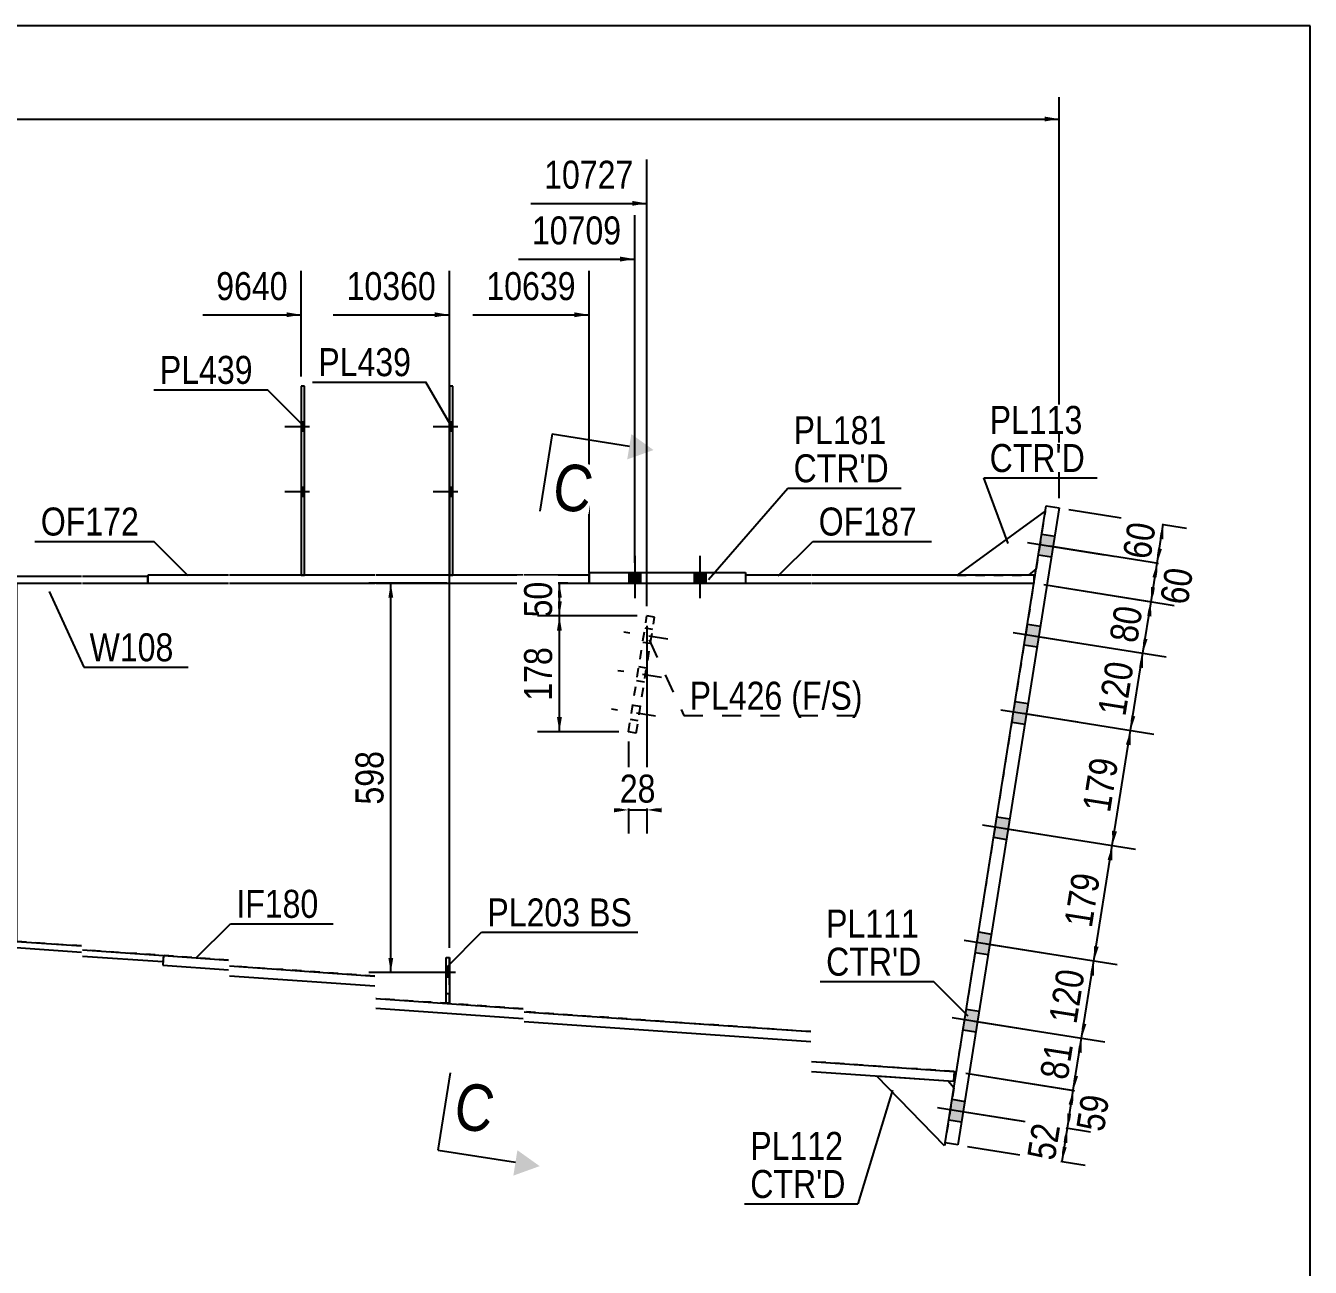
# Model space of a CAD drawing. Header units: millimetres. Extents: x -29 to 374, y -202 to 75.
# Drawn here: x 242.3 to 373.7, y -51.7 to 75.4 of the extents above; entities that cross this region are included whole.
import ezdxf

# ---------------------------------------------------------------- set-up
doc = ezdxf.new("R2010")
doc.units = ezdxf.units.MM
doc.linetypes.add('DXK_LINE_DOT1', pattern=[1.8814, 0.9407, -0.9407])
doc.linetypes.add('DXK_LINE_DOT2', pattern=[3.9198, 1.9599, -1.9599])
doc.styles.add('Arial Narrow', font='ARIALN.TTF', dxfattribs={"height": 0.2})

# ---------------------------------------------------------------- blocks, each defined once
blk = doc.blocks.new('Unknown-623588306-1210')
at = {"color": 5, "linetype": 'Continuous'}
for p, q in [((373.72, 75.37), (-26.28, 75.37)), ((373.72, -201.63), (373.72, 75.37))]:
    blk.add_line(p, q, dxfattribs=at)
blk = doc.blocks.new('Part-623588306-1571 - 1520')
at = {"color": 2, "linetype": 'Continuous'}
for p, q in [((163.95, 19), (163.95, 18.33)), ((198.88, 19), (163.95, 19)), ((214.04, 19), (198.98, 19)), ((229.01, 19), (214.14, 19)), ((248, 19), (229.11, 19)), ((254.77, 19), (248.1, 19)), ((163.95, 18.33), (198.88, 18.33)), ((198.98, 18.33), (214.04, 18.33)), ((214.14, 18.33), (229.01, 18.33)), ((229.11, 18.33), (248, 18.33)), ((248.1, 18.33), (254.77, 18.33))]:
    blk.add_line(p, q, dxfattribs=at)
at = {"color": 7, "linetype": 'DXK_LINE_DOT1'}
blk.add_line((254.77, 18.33), (254.77, 19), dxfattribs=at)
blk = doc.blocks.new('Part-623588306-1875 - 1520')
at = {"color": 2, "linetype": 'Continuous'}
for p, q in [((241.33, 18.33), (241.33, -18.33)), ((337.28, -31.65), (337.51, -31.67))]:
    blk.add_line(p, q, dxfattribs=at)
at = {"color": 7, "linetype": 'DXK_LINE_DOT1'}
for p, q in [((241.33, 18.33), (248, 18.33)), ((248.1, 18.33), (263.03, 18.33)), ((263.13, 18.33), (278, 18.33)), ((278.1, 18.33), (293.17, 18.33)), ((293.27, 18.33), (322.6, 18.33)), ((322.7, 18.33), (345.46, 18.33)), ((337.51, -31.67), (345.46, 18.33)), ((248, -18.8), (241.33, -18.33)), ((263.03, -20.24), (248.1, -19.2)), ((278, -21.88), (263.13, -20.84)), ((293.17, -25.22), (278.1, -24.17)), ((322.6, -27.57), (293.27, -25.53)), ((337.28, -31.65), (322.7, -30.64))]:
    blk.add_line(p, q, dxfattribs=at)
blk = doc.blocks.new('Part-623588306-1664 - 1520')
at = {"color": 2, "linetype": 'Continuous'}
for p, q in [((263.03, 19.13), (254.77, 19.13)), ((254.77, 19.13), (254.77, 18.33)), ((278, 19.13), (263.13, 19.13)), ((293.17, 19.13), (278.1, 19.13)), ((299.93, 19.13), (293.27, 19.13)), ((254.77, 18.33), (263.03, 18.33)), ((263.13, 18.33), (278, 18.33)), ((278.1, 18.33), (293.17, 18.33)), ((293.27, 18.33), (299.93, 18.33))]:
    blk.add_line(p, q, dxfattribs=at)
at = {"color": 7, "linetype": 'DXK_LINE_DOT1'}
blk.add_line((299.93, 18.33), (299.93, 19.13), dxfattribs=at)
blk = doc.blocks.new('Part-623588306-1966 - 1520')
at = {"color": 2, "linetype": 'Continuous'}
for p, q in [((322.6, 19.13), (315.93, 19.13)), ((345.46, 19.13), (322.7, 19.13)), ((345.46, 18.33), (345.46, 19.13)), ((315.93, 18.33), (322.6, 18.33)), ((322.7, 18.33), (345.46, 18.33))]:
    blk.add_line(p, q, dxfattribs=at)
at = {"color": 7, "linetype": 'DXK_LINE_DOT1'}
blk.add_line((315.93, 19.13), (315.93, 18.33), dxfattribs=at)
blk = doc.blocks.new('Part-623588306-1717 - 1520')
at = {"color": 2, "linetype": 'Continuous'}
for p, q in [((336.35, -38.95), (346.71, 26.23)), ((348.03, 26.02), (337.67, -39.16)), ((346.71, 26.23), (348.03, 26.02)), ((337.67, -39.16), (336.35, -38.95))]:
    blk.add_line(p, q, dxfattribs=at)
blk = doc.blocks.new('Part-623588306-1746 - 1520')
at = {"color": 2, "linetype": 'Continuous'}
for p, q in [((336.3, -39.25), (329.37, -32.11)), ((336.68, -32.62), (329.37, -32.11)), ((337.24, -33.32), (336.68, -32.62)), ((336.35, -38.95), (336.3, -39.25))]:
    blk.add_line(p, q, dxfattribs=at)
at = {"color": 7, "linetype": 'DXK_LINE_DOT1'}
blk.add_line((337.24, -33.32), (336.35, -38.95), dxfattribs=at)
blk = doc.blocks.new('Bolt-623588306-2229 - 1520')
at = {"linetype": 'Continuous'}
for points in [[(304, 18.33), (305.2, 18.33), (305.2, 19.4), (304, 19.4)], [(304, 18.33), (305.2, 18.33), (305.2, 19.4), (304, 19.4)], [(310.67, 18.33), (311.87, 18.33), (311.87, 19.4), (310.67, 19.4)], [(310.67, 18.33), (311.87, 18.33), (311.87, 19.4), (310.67, 19.4)]]:
    blk.add_hatch(color=3, dxfattribs=at).paths.add_polyline_path(points)
at = {"color": 3, "linetype": 'Continuous'}
for p, q in [((304.6, 21.13), (304.6, 16.8)), ((304.6, 21.13), (304.6, 16.8)), ((311.27, 21.13), (311.27, 16.8)), ((311.27, 21.13), (311.27, 16.8)), ((304, 19.4), (304, 18.33)), ((304, 19.4), (304, 18.33)), ((305.2, 19.4), (305.2, 18.33)), ((305.2, 19.4), (305.2, 18.33)), ((310.67, 19.4), (310.67, 18.33)), ((310.67, 19.4), (310.67, 18.33)), ((311.87, 19.4), (311.87, 18.33)), ((311.87, 19.4), (311.87, 18.33))]:
    blk.add_line(p, q, dxfattribs=at)
blk = doc.blocks.new('Part-623588306-1775 - 1520')
at = {"color": 2, "linetype": 'Continuous'}
for p, q in [((346.63, 25.72), (337.58, 19.13)), ((344.92, 19.13), (345.69, 19.79))]:
    blk.add_line(p, q, dxfattribs=at)
at = {"color": 7, "linetype": 'DXK_LINE_DOT1'}
for p, q in [((345.69, 19.79), (346.63, 25.72)), ((337.58, 19.13), (344.92, 19.13))]:
    blk.add_line(p, q, dxfattribs=at)
blk = doc.blocks.new('Part-623588306-1961 - 1520')
at = {"color": 2, "linetype": 'Continuous'}
for p, q in [((299.93, 19.4), (299.93, 18.33)), ((299.93, 19.4), (315.93, 19.4)), ((315.93, 19.4), (315.93, 18.33)), ((299.93, 18.33), (315.93, 18.33))]:
    blk.add_line(p, q, dxfattribs=at)
blk = doc.blocks.new('Bolt-623588306-2129 - 1520')
at = {"linetype": 'Continuous'}
for points in [[(346.25, 23.34), (345.92, 21.23), (347.23, 21.02), (347.57, 23.13)], [(346.25, 23.34), (345.92, 21.23), (347.23, 21.02), (347.57, 23.13)], [(344.79, 14.12), (344.45, 12.01), (345.77, 11.8), (346.1, 13.91)], [(344.79, 14.12), (344.45, 12.01), (345.77, 11.8), (346.1, 13.91)], [(343.53, 6.22), (343.2, 4.11), (344.51, 3.9), (344.85, 6.01)], [(343.53, 6.22), (343.2, 4.11), (344.51, 3.9), (344.85, 6.01)], [(341.66, -5.58), (341.32, -7.68), (342.64, -7.89), (342.97, -5.79)], [(341.66, -5.58), (341.32, -7.68), (342.64, -7.89), (342.97, -5.79)], [(339.78, -17.37), (339.44, -19.48), (340.76, -19.69), (341.1, -17.58)], [(339.78, -17.37), (339.44, -19.48), (340.76, -19.69), (341.1, -17.58)], [(338.52, -25.27), (338.19, -27.38), (339.5, -27.59), (339.84, -25.48)], [(338.52, -25.27), (338.19, -27.38), (339.5, -27.59), (339.84, -25.48)], [(337.06, -34.49), (336.72, -36.6), (338.04, -36.81), (338.37, -34.7)], [(337.06, -34.49), (336.72, -36.6), (338.04, -36.81), (338.37, -34.7)]]:
    blk.add_hatch(color=3, dxfattribs=at).paths.add_polyline_path(points)
at = {"color": 3, "linetype": 'Continuous'}
for p, q in [((344.79, 22.49), (352.67, 21.24)), ((344.79, 22.49), (352.67, 21.24)), ((346.25, 23.34), (347.57, 23.13)), ((346.25, 23.34), (347.57, 23.13)), ((345.92, 21.23), (347.23, 21.02)), ((345.92, 21.23), (347.23, 21.02)), ((343.32, 13.27), (351.2, 12.02)), ((343.32, 13.27), (351.2, 12.02)), ((344.79, 14.12), (346.1, 13.91)), ((344.79, 14.12), (346.1, 13.91)), ((344.45, 12.01), (345.77, 11.8)), ((344.45, 12.01), (345.77, 11.8)), ((342.06, 5.37), (349.95, 4.12)), ((342.06, 5.37), (349.95, 4.12)), ((343.53, 6.22), (344.85, 6.01)), ((343.53, 6.22), (344.85, 6.01)), ((343.2, 4.11), (344.51, 3.9)), ((343.2, 4.11), (344.51, 3.9)), ((340.19, -6.42), (348.07, -7.68)), ((340.19, -6.42), (348.07, -7.68)), ((341.66, -5.58), (342.97, -5.79)), ((341.66, -5.58), (342.97, -5.79)), ((341.32, -7.68), (342.64, -7.89)), ((341.32, -7.68), (342.64, -7.89)), ((338.31, -18.22), (346.2, -19.47)), ((338.31, -18.22), (346.2, -19.47)), ((339.78, -17.37), (341.1, -17.58)), ((339.78, -17.37), (341.1, -17.58)), ((339.44, -19.48), (340.76, -19.69)), ((339.44, -19.48), (340.76, -19.69)), ((337.06, -26.12), (344.94, -27.37)), ((337.06, -26.12), (344.94, -27.37)), ((338.52, -25.27), (339.84, -25.48)), ((338.52, -25.27), (339.84, -25.48)), ((338.19, -27.38), (339.5, -27.59)), ((338.19, -27.38), (339.5, -27.59)), ((335.59, -35.34), (343.47, -36.59)), ((335.59, -35.34), (343.47, -36.59)), ((337.06, -34.49), (338.37, -34.7)), ((337.06, -34.49), (338.37, -34.7)), ((336.72, -36.6), (338.04, -36.81)), ((336.72, -36.6), (338.04, -36.81))]:
    blk.add_line(p, q, dxfattribs=at)
blk = doc.blocks.new('Part-623588306-1988 - 1520')
at = {"color": 2, "linetype": 'Continuous'}
for p, q in [((256.37, -19.77), (256.3, -20.77)), ((256.3, -20.77), (263.03, -21.24)), ((256.37, -19.77), (263.03, -20.24)), ((263.13, -20.84), (278, -21.88)), ((263.13, -21.84), (278, -22.88)), ((278.1, -24.17), (293.17, -25.22)), ((278.1, -25.17), (293.17, -26.22)), ((293.27, -25.53), (322.6, -27.57)), ((293.27, -26.53), (322.6, -28.57)), ((322.7, -30.64), (337.28, -31.65)), ((322.7, -31.64), (337.22, -32.65)), ((337.28, -31.65), (337.22, -32.65))]:
    blk.add_line(p, q, dxfattribs=at)
blk = doc.blocks.new('Part-623588306-2010 - 1520')
at = {"color": 2, "linetype": 'Continuous'}
for p, q in [((152.76, -18.33), (146.09, -18.33)), ((146.09, -18.33), (146.09, -19)), ((198.88, -18.33), (152.86, -18.33)), ((214.04, -18.33), (198.98, -18.33)), ((229.01, -18.33), (214.14, -18.33)), ((241.33, -18.33), (229.11, -18.33)), ((241.33, -18.33), (248, -18.8)), ((152.76, -19), (146.09, -19)), ((198.88, -19), (152.86, -19)), ((214.04, -19), (198.98, -19)), ((229.01, -19), (214.14, -19)), ((241.31, -19), (229.11, -19)), ((248, -19.47), (241.31, -19)), ((248.1, -19.2), (256.37, -19.77)), ((256.32, -20.44), (248.1, -19.87))]:
    blk.add_line(p, q, dxfattribs=at)
at = {"color": 7, "linetype": 'DXK_LINE_DOT1'}
blk.add_line((256.37, -19.77), (256.32, -20.44), dxfattribs=at)
blk = doc.blocks.new('Bolt-623588306-2222 - 1520')
at = {"color": 3, "linetype": 'DXK_LINE_DOT2'}
for p, q in [((307.97, 12.61), (303.49, 13.32)), ((306.44, 13.59), (305.65, 13.72)), ((306.21, 12.14), (305.42, 12.27)), ((307.34, 8.66), (302.86, 9.37)), ((305.81, 9.64), (305.02, 9.77)), ((305.58, 8.19), (304.79, 8.32)), ((306.71, 4.71), (302.23, 5.42)), ((305.18, 5.69), (304.39, 5.82)), ((304.95, 4.24), (304.16, 4.37))]:
    blk.add_line(p, q, dxfattribs=at)
blk = doc.blocks.new('Part-623588306-2241 - 1520')
at = {"color": 7, "linetype": 'DXK_LINE_DOT1'}
for p, q in [((303.96, 3.12), (305.84, 14.97)), ((304.75, 2.99), (306.63, 14.84)), ((306.63, 14.84), (305.84, 14.97)), ((304.75, 2.99), (303.96, 3.12))]:
    blk.add_line(p, q, dxfattribs=at)
blk = doc.blocks.new('Part-623588306-11679 - 1520')
at = {"color": 2, "linetype": 'Continuous'}
for p, q in [((270.8, 38.47), (270.47, 38.47)), ((270.47, 38.47), (270.47, 19.13)), ((270.8, 19.13), (270.8, 38.47))]:
    blk.add_line(p, q, dxfattribs=at)
at = {"color": 7, "linetype": 'DXK_LINE_DOT1'}
blk.add_line((270.47, 19.13), (270.8, 19.13), dxfattribs=at)
blk = doc.blocks.new('Part-623588306-11680 - 1520')
at = {"color": 2, "linetype": 'Continuous'}
for p, q in [((285.97, 38.47), (285.63, 38.47)), ((285.63, 38.47), (285.63, 19.13)), ((285.97, 19.13), (285.97, 38.47))]:
    blk.add_line(p, q, dxfattribs=at)
at = {"color": 7, "linetype": 'DXK_LINE_DOT1'}
blk.add_line((285.63, 19.13), (285.97, 19.13), dxfattribs=at)
blk = doc.blocks.new('Part-623588306-11681 - 1520')
at = {"color": 7, "linetype": 'DXK_LINE_DOT1'}
for p, q in [((285.3, -24.65), (285.3, -19.98)), ((285.3, -19.98), (285.63, -19.98)), ((285.63, -24.65), (285.63, -19.98)), ((285.3, -23.65), (285.63, -23.65)), ((285.63, -24.65), (285.3, -24.65))]:
    blk.add_line(p, q, dxfattribs=at)
blk = doc.blocks.new('Part-623588306-11683 - 1520')
at = {"color": 2, "linetype": 'Continuous'}
for p, q in [((285.3, -24.65), (285.3, -19.98)), ((285.3, -19.98), (285.63, -19.98)), ((285.63, -19.98), (285.63, -24.65)), ((285.63, -24.65), (285.3, -24.65))]:
    blk.add_line(p, q, dxfattribs=at)
blk = doc.blocks.new('Bolt-623588306-11724 - 1520')
at = {"linetype": 'Continuous'}
for points in [[(270.8, 33.87), (270.8, 34.8), (270.47, 34.8), (270.47, 33.87)], [(270.8, 33.87), (270.8, 34.8), (270.47, 34.8), (270.47, 33.87)], [(270.8, 27.2), (270.8, 28.13), (270.47, 28.13), (270.47, 27.2)], [(270.8, 27.2), (270.8, 28.13), (270.47, 28.13), (270.47, 27.2)]]:
    blk.add_hatch(color=3, dxfattribs=at).paths.add_polyline_path(points)
at = {"color": 3, "linetype": 'Continuous'}
for p, q in [((271.33, 34.33), (268.8, 34.33)), ((271.33, 34.33), (268.8, 34.33)), ((270.8, 34.8), (270.47, 34.8)), ((270.8, 34.8), (270.47, 34.8)), ((270.8, 33.87), (270.47, 33.87)), ((270.8, 33.87), (270.47, 33.87)), ((271.33, 27.67), (268.8, 27.67)), ((271.33, 27.67), (268.8, 27.67)), ((270.8, 28.13), (270.47, 28.13)), ((270.8, 28.13), (270.47, 28.13)), ((270.8, 27.2), (270.47, 27.2)), ((270.8, 27.2), (270.47, 27.2))]:
    blk.add_line(p, q, dxfattribs=at)
blk = doc.blocks.new('Bolt-623588306-11725 - 1520')
at = {"linetype": 'Continuous'}
for points in [[(285.97, 33.87), (285.97, 34.8), (285.63, 34.8), (285.63, 33.87)], [(285.97, 33.87), (285.97, 34.8), (285.63, 34.8), (285.63, 33.87)], [(285.97, 27.2), (285.97, 28.13), (285.63, 28.13), (285.63, 27.2)], [(285.97, 27.2), (285.97, 28.13), (285.63, 28.13), (285.63, 27.2)]]:
    blk.add_hatch(color=3, dxfattribs=at).paths.add_polyline_path(points)
at = {"color": 3, "linetype": 'Continuous'}
for p, q in [((286.5, 34.33), (283.97, 34.33)), ((286.5, 34.33), (283.97, 34.33)), ((285.97, 34.8), (285.63, 34.8)), ((285.97, 34.8), (285.63, 34.8)), ((285.97, 33.87), (285.63, 33.87)), ((285.97, 33.87), (285.63, 33.87)), ((286.5, 27.67), (283.97, 27.67)), ((286.5, 27.67), (283.97, 27.67)), ((285.97, 28.13), (285.63, 28.13)), ((285.97, 28.13), (285.63, 28.13)), ((285.97, 27.2), (285.63, 27.2)), ((285.97, 27.2), (285.63, 27.2))]:
    blk.add_line(p, q, dxfattribs=at)
blk = doc.blocks.new('Bolt-623588306-11726 - 1520')
at = {"color": 3, "linetype": 'DXK_LINE_DOT2'}
for p, q in [((286.27, -21.52), (284.07, -21.52)), ((285.63, -21.05), (285.3, -21.05)), ((285.63, -21.98), (285.3, -21.98))]:
    blk.add_line(p, q, dxfattribs=at)
blk = doc.blocks.new('Bolt-623588306-11728 - 1520')
at = {"linetype": 'Continuous'}
blk.add_hatch(color=3, dxfattribs=at).paths.add_polyline_path([(285.63, -21.98), (285.63, -21.05), (285.3, -21.05), (285.3, -21.98)])
at = {"color": 3, "linetype": 'Continuous'}
for p, q in [((285.63, -21.05), (285.3, -21.05)), ((286.17, -21.52), (285.3, -21.52)), ((285.63, -21.98), (285.3, -21.98))]:
    blk.add_line(p, q, dxfattribs=at)
blk = doc.blocks.new('StraightDimension-623588306-11264 - 1520')
at = {"linetype": 'Continuous'}
blk.add_hatch(color=7, dxfattribs=at).paths.add_polyline_path([(298.43, 46.04), (299.93, 45.79), (298.43, 45.54)])
at = {"color": 7, "linetype": 'Continuous'}
for p, q in [((299.93, 19.33), (299.93, 50.29)), ((288.04, 45.79), (299.93, 45.79))]:
    blk.add_line(p, q, dxfattribs=at)
at = {"color": 0}
blk.add_wipeout([(299.16, 46.69), (299.16, 50.89), (288.82, 50.89), (288.82, 46.69)], dxfattribs=at)
at = {"color": 3, "style": 'Arial Narrow'}
blk.add_text('10639', height=2.863, dxfattribs=at).set_placement((289.42, 47.29))
blk = doc.blocks.new('StraightDimension-623588306-2860 - 1520')
at = {"linetype": 'Continuous'}
blk.add_hatch(color=7, dxfattribs=at).paths.add_polyline_path([(346.53, 66.07), (348.03, 65.82), (346.53, 65.57)])
at = {"color": 7, "linetype": 'Continuous'}
for p, q in [((348.03, 27.02), (348.03, 68.07)), ((-1.33, 65.82), (348.03, 65.82))]:
    blk.add_line(p, q, dxfattribs=at)
blk = doc.blocks.new('StraightDimension-623588306-5782 - 1520')
at = {"linetype": 'Continuous'}
for points in [[(354.85, 1.82), (355.33, 3.26), (355.34, 1.74)], [(353.94, -7.09), (353.46, -8.53), (353.44, -7.01)]]:
    blk.add_hatch(color=7, dxfattribs=at).paths.add_polyline_path(points)
at = {"color": 7, "linetype": 'Continuous'}
for p, q in [((344.35, 5.01), (357.7, 2.89)), ((353.46, -8.53), (355.33, 3.26)), ((342.48, -6.79), (355.83, -8.91))]:
    blk.add_line(p, q, dxfattribs=at)
at = {"color": 0}
blk.add_wipeout([(354.77, 0.69), (350.62, 1.35), (349.57, -5.25), (353.72, -5.91)], dxfattribs=at)
at = {"color": 3, "style": 'Arial Narrow'}
blk.add_text('179', height=2.863, rotation=80.9647, dxfattribs=at).set_placement((353.22, -5.23))
blk = doc.blocks.new('StraightDimension-623588306-11266 - 1520')
at = {"linetype": 'Continuous'}
blk.add_hatch(color=7, dxfattribs=at).paths.add_polyline_path([(268.97, 46.04), (270.47, 45.79), (268.97, 45.54)])
at = {"color": 7, "linetype": 'Continuous'}
for p, q in [((270.47, 39.47), (270.47, 50.29)), ((260.4, 45.79), (270.47, 45.79))]:
    blk.add_line(p, q, dxfattribs=at)
at = {"color": 0}
blk.add_wipeout([(269.69, 46.69), (269.69, 50.89), (261.18, 50.89), (261.18, 46.69)], dxfattribs=at)
at = {"color": 3, "style": 'Arial Narrow'}
blk.add_text('9640', height=2.863, dxfattribs=at).set_placement((261.78, 47.29))
blk = doc.blocks.new('StraightDimension-623588306-5781 - 1520')
at = {"linetype": 'Continuous'}
for points in [[(356.1, 9.71), (356.59, 11.16), (356.6, 9.64)], [(355.81, 4.7), (355.33, 3.26), (355.32, 4.78)]]:
    blk.add_hatch(color=7, dxfattribs=at).paths.add_polyline_path(points)
at = {"color": 7, "linetype": 'Continuous'}
for p, q in [((345.61, 12.9), (358.96, 10.78)), ((355.33, 3.26), (356.59, 11.16)), ((344.35, 5.01), (357.7, 2.89))]:
    blk.add_line(p, q, dxfattribs=at)
at = {"color": 0}
blk.add_wipeout([(356.34, 10.53), (352.19, 11.19), (351.14, 4.59), (355.29, 3.93)], dxfattribs=at)
at = {"color": 3, "style": 'Arial Narrow'}
blk.add_text('120', height=2.863, rotation=80.9647, dxfattribs=at).set_placement((354.79, 4.62))
blk = doc.blocks.new('StraightDimension-623588306-5778 - 1520')
at = {"linetype": 'Continuous'}
for points in [[(358.2, 22.89), (358.68, 24.33), (358.69, 22.81)], [(358.54, 21.82), (358.05, 20.38), (358.04, 21.9)]]:
    blk.add_hatch(color=7, dxfattribs=at).paths.add_polyline_path(points)
at = {"color": 7, "linetype": 'Continuous'}
for p, q in [((349.02, 25.87), (361.05, 23.95)), ((358.05, 20.38), (358.68, 24.33)), ((347.07, 22.13), (360.42, 20))]:
    blk.add_line(p, q, dxfattribs=at)
at = {"color": 0}
blk.add_wipeout([(358.6, 24.78), (354.45, 25.44), (353.69, 20.64), (357.84, 19.98)], dxfattribs=at)
at = {"color": 3, "style": 'Arial Narrow'}
blk.add_text('60', height=2.863, rotation=80.9647, dxfattribs=at).set_placement((357.34, 20.67))
blk = doc.blocks.new('StraightDimension-623588306-2592 - 1520')
at = {"linetype": 'Continuous'}
for points in [[(279.39, 16.83), (279.64, 18.33), (279.89, 16.83)], [(279.89, -20.02), (279.64, -21.52), (279.39, -20.02)]]:
    blk.add_hatch(color=7, dxfattribs=at).paths.add_polyline_path(points)
at = {"color": 7, "linetype": 'Continuous'}
for p, q in [((285.37, 18.33), (277.39, 18.33)), ((279.64, -21.52), (279.64, 18.33)), ((284.63, -21.52), (277.39, -21.52))]:
    blk.add_line(p, q, dxfattribs=at)
at = {"color": 0}
blk.add_wipeout([(279.49, 1.75), (275.29, 1.75), (275.29, -4.93), (279.49, -4.93)], dxfattribs=at)
at = {"color": 3, "style": 'Arial Narrow'}
blk.add_text('598', height=2.863, rotation=90.0002, dxfattribs=at).set_placement((278.89, -4.33))
blk = doc.blocks.new('StraightDimension-623588306-5779 - 1520')
at = {"linetype": 'Continuous'}
for points in [[(357.57, 18.94), (358.05, 20.38), (358.07, 18.86)], [(357.91, 17.87), (357.43, 16.43), (357.41, 17.95)]]:
    blk.add_hatch(color=7, dxfattribs=at).paths.add_polyline_path(points)
at = {"color": 7, "linetype": 'Continuous'}
for p, q in [((347.07, 22.13), (360.28, 20.03)), ((357.43, 16.43), (358.05, 20.38)), ((346.44, 18.18), (359.65, 16.08))]:
    blk.add_line(p, q, dxfattribs=at)
at = {"color": 0}
blk.add_wipeout([(362.42, 20.12), (358.27, 20.78), (357.51, 15.98), (361.65, 15.32)], dxfattribs=at)
at = {"color": 3, "style": 'Arial Narrow'}
blk.add_text('60', height=2.863, rotation=80.9647, dxfattribs=at).set_placement((361.16, 16.01))
blk = doc.blocks.new('StraightDimension-623588306-5780 - 1520')
at = {"linetype": 'Continuous'}
for points in [[(356.94, 14.99), (357.43, 16.43), (357.44, 14.91)], [(357.07, 12.6), (356.59, 11.16), (356.58, 12.68)]]:
    blk.add_hatch(color=7, dxfattribs=at).paths.add_polyline_path(points)
at = {"color": 7, "linetype": 'Continuous'}
for p, q in [((346.44, 18.18), (359.8, 16.05)), ((356.59, 11.16), (357.43, 16.43)), ((345.61, 12.9), (358.96, 10.78))]:
    blk.add_line(p, q, dxfattribs=at)
at = {"color": 0}
blk.add_wipeout([(357.24, 16.22), (353.09, 16.87), (352.33, 12.08), (356.48, 11.42)], dxfattribs=at)
at = {"color": 3, "style": 'Arial Narrow'}
blk.add_text('80', height=2.863, rotation=80.9647, dxfattribs=at).set_placement((355.98, 12.11))
blk = doc.blocks.new('StraightDimension-623588306-5783 - 1520')
at = {"linetype": 'Continuous'}
for points in [[(352.97, -9.98), (353.46, -8.53), (353.47, -10.05)], [(352.06, -18.89), (351.58, -20.33), (351.57, -18.81)]]:
    blk.add_hatch(color=7, dxfattribs=at).paths.add_polyline_path(points)
at = {"color": 7, "linetype": 'Continuous'}
for p, q in [((342.48, -6.79), (355.83, -8.91)), ((351.58, -20.33), (353.46, -8.53)), ((340.6, -18.58), (353.95, -20.71))]:
    blk.add_line(p, q, dxfattribs=at)
at = {"color": 0}
blk.add_wipeout([(352.9, -11.11), (348.75, -10.45), (347.7, -17.05), (351.85, -17.71)], dxfattribs=at)
at = {"color": 3, "style": 'Arial Narrow'}
blk.add_text('179', height=2.863, rotation=80.9647, dxfattribs=at).set_placement((351.35, -17.02))
blk = doc.blocks.new('StraightDimension-623588306-5784 - 1520')
at = {"linetype": 'Continuous'}
for points in [[(351.1, -21.77), (351.58, -20.33), (351.59, -21.85)], [(350.81, -26.79), (350.32, -28.23), (350.31, -26.71)]]:
    blk.add_hatch(color=7, dxfattribs=at).paths.add_polyline_path(points)
at = {"color": 7, "linetype": 'Continuous'}
for p, q in [((340.6, -18.58), (353.95, -20.71)), ((350.32, -28.23), (351.58, -20.33)), ((339.34, -26.48), (352.69, -28.6))]:
    blk.add_line(p, q, dxfattribs=at)
at = {"color": 0}
blk.add_wipeout([(351.33, -20.95), (347.18, -20.29), (346.13, -26.9), (350.28, -27.56)], dxfattribs=at)
at = {"color": 3, "style": 'Arial Narrow'}
blk.add_text('120', height=2.863, rotation=80.9647, dxfattribs=at).set_placement((349.78, -26.87))
blk = doc.blocks.new('StraightDimension-623588306-5785 - 1520')
at = {"linetype": 'Continuous'}
for points in [[(349.84, -29.67), (350.32, -28.23), (350.34, -29.75)], [(349.96, -32.13), (349.47, -33.57), (349.46, -32.05)]]:
    blk.add_hatch(color=7, dxfattribs=at).paths.add_polyline_path(points)
at = {"color": 7, "linetype": 'Continuous'}
for p, q in [((339.34, -26.48), (352.69, -28.6)), ((349.47, -33.57), (350.32, -28.23)), ((338.49, -31.82), (351.85, -33.95))]:
    blk.add_line(p, q, dxfattribs=at)
at = {"color": 0}
blk.add_wipeout([(350.13, -28.48), (345.98, -27.82), (345.22, -32.61), (349.37, -33.27)], dxfattribs=at)
at = {"color": 3, "style": 'Arial Narrow'}
blk.add_text('81', height=2.863, rotation=80.9647, dxfattribs=at).set_placement((348.87, -32.59))
blk = doc.blocks.new('StraightDimension-623588306-5786 - 1520')
at = {"linetype": 'Continuous'}
for points in [[(348.99, -35.01), (349.47, -33.57), (349.49, -35.09)], [(349.34, -36), (348.86, -37.45), (348.85, -35.93)]]:
    blk.add_hatch(color=7, dxfattribs=at).paths.add_polyline_path(points)
at = {"color": 7, "linetype": 'Continuous'}
for p, q in [((338.49, -31.82), (351.7, -33.92)), ((348.86, -37.45), (349.47, -33.57)), ((337.88, -35.7), (351.08, -37.8))]:
    blk.add_line(p, q, dxfattribs=at)
at = {"color": 0}
blk.add_wipeout([(353.84, -33.79), (349.7, -33.13), (348.93, -37.93), (353.08, -38.59)], dxfattribs=at)
at = {"color": 3, "style": 'Arial Narrow'}
blk.add_text('59', height=2.863, rotation=80.9647, dxfattribs=at).set_placement((352.58, -37.9))
blk = doc.blocks.new('StraightDimension-623588306-5787 - 1520')
at = {"linetype": 'Continuous'}
for points in [[(348.38, -38.89), (348.86, -37.45), (348.87, -38.97)], [(348.8, -39.41), (348.32, -40.85), (348.31, -39.33)]]:
    blk.add_hatch(color=7, dxfattribs=at).paths.add_polyline_path(points)
at = {"color": 7, "linetype": 'Continuous'}
for p, q in [((337.88, -35.7), (351.23, -37.82)), ((348.32, -40.85), (348.86, -37.45)), ((338.65, -39.31), (350.69, -41.23))]:
    blk.add_line(p, q, dxfattribs=at)
at = {"color": 0}
blk.add_wipeout([(348.82, -36.73), (344.67, -36.07), (343.91, -40.86), (348.06, -41.52)], dxfattribs=at)
at = {"color": 3, "style": 'Arial Narrow'}
blk.add_text('52', height=2.863, rotation=80.9647, dxfattribs=at).set_placement((347.56, -40.84))
blk = doc.blocks.new('StraightDimension-623588306-6681 - 1520')
at = {"linetype": 'Continuous'}
for points in [[(302.46, -4.63), (303.96, -4.88), (302.46, -5.13)], [(307.34, -5.13), (305.84, -4.88), (307.34, -4.63)]]:
    blk.add_hatch(color=7, dxfattribs=at).paths.add_polyline_path(points)
at = {"color": 7, "linetype": 'Continuous'}
for p, q in [((305.84, 13.97), (305.84, -7.28)), ((303.96, 2.12), (303.96, -7.28)), ((303.96, -4.88), (305.84, -4.88))]:
    blk.add_line(p, q, dxfattribs=at)
at = {"color": 0}
blk.add_wipeout([(307.33, -4.73), (307.33, -0.53), (302.47, -0.53), (302.47, -4.73)], dxfattribs=at)
at = {"color": 3, "style": 'Arial Narrow'}
blk.add_text('28', height=2.863, dxfattribs=at).set_placement((303.07, -4.13))
blk = doc.blocks.new('StraightDimension-623588306-6692 - 1520')
at = {"linetype": 'Continuous'}
for points in [[(296.64, 16.83), (296.89, 18.33), (297.14, 16.83)], [(297.14, 16.47), (296.89, 14.97), (296.64, 16.47)]]:
    blk.add_hatch(color=7, dxfattribs=at).paths.add_polyline_path(points)
at = {"color": 7, "linetype": 'Continuous'}
for p, q in [((297.75, 18.33), (294.64, 18.33)), ((296.89, 14.97), (296.89, 18.33)), ((304.84, 14.97), (294.64, 14.97))]:
    blk.add_line(p, q, dxfattribs=at)
at = {"color": 0}
blk.add_wipeout([(296.74, 19.08), (292.54, 19.08), (292.54, 14.22), (296.74, 14.22)], dxfattribs=at)
at = {"color": 3, "style": 'Arial Narrow'}
blk.add_text('50', height=2.863, rotation=90.0002, dxfattribs=at).set_placement((296.14, 14.82))
blk = doc.blocks.new('StraightDimension-623588306-6693 - 1520')
at = {"linetype": 'Continuous'}
for points in [[(296.64, 13.47), (296.89, 14.97), (297.14, 13.47)], [(297.14, 4.62), (296.89, 3.12), (296.64, 4.62)]]:
    blk.add_hatch(color=7, dxfattribs=at).paths.add_polyline_path(points)
at = {"color": 7, "linetype": 'Continuous'}
for p, q in [((304.84, 14.97), (294.64, 14.97)), ((296.89, 3.12), (296.89, 14.97)), ((302.96, 3.12), (294.64, 3.12))]:
    blk.add_line(p, q, dxfattribs=at)
at = {"color": 0}
blk.add_wipeout([(296.74, 12.39), (292.54, 12.39), (292.54, 5.7), (296.74, 5.7)], dxfattribs=at)
at = {"color": 3, "style": 'Arial Narrow'}
blk.add_text('178', height=2.863, rotation=90.0002, dxfattribs=at).set_placement((296.14, 6.3))
blk = doc.blocks.new('StraightDimension-623588306-11262 - 1520')
at = {"linetype": 'Continuous'}
blk.add_hatch(color=7, dxfattribs=at).paths.add_polyline_path([(304.34, 57.44), (305.84, 57.19), (304.34, 56.94)])
at = {"color": 7, "linetype": 'Continuous'}
for p, q in [((305.84, 15.97), (305.84, 61.69)), ((293.95, 57.19), (305.84, 57.19))]:
    blk.add_line(p, q, dxfattribs=at)
at = {"color": 0}
blk.add_wipeout([(305.07, 58.09), (305.07, 62.29), (294.73, 62.29), (294.73, 58.09)], dxfattribs=at)
at = {"color": 3, "style": 'Arial Narrow'}
blk.add_text('10727', height=2.863, dxfattribs=at).set_placement((295.33, 58.69))
blk = doc.blocks.new('StraightDimension-623588306-11263 - 1520')
at = {"linetype": 'Continuous'}
blk.add_hatch(color=7, dxfattribs=at).paths.add_polyline_path([(303.1, 51.74), (304.6, 51.49), (303.1, 51.24)])
at = {"color": 7, "linetype": 'Continuous'}
for p, q in [((304.6, 20.4), (304.6, 55.99)), ((292.71, 51.49), (304.6, 51.49))]:
    blk.add_line(p, q, dxfattribs=at)
at = {"color": 0}
blk.add_wipeout([(303.83, 52.39), (303.83, 56.59), (293.48, 56.59), (293.48, 52.39)], dxfattribs=at)
at = {"color": 3, "style": 'Arial Narrow'}
blk.add_text('10709', height=2.863, dxfattribs=at).set_placement((294.08, 52.99))
blk = doc.blocks.new('StraightDimension-623588306-11265 - 1520')
at = {"linetype": 'Continuous'}
blk.add_hatch(color=7, dxfattribs=at).paths.add_polyline_path([(284.13, 46.04), (285.63, 45.79), (284.13, 45.54)])
at = {"color": 7, "linetype": 'Continuous'}
for p, q in [((285.63, -18.98), (285.63, 50.29)), ((273.74, 45.79), (285.63, 45.79))]:
    blk.add_line(p, q, dxfattribs=at)
at = {"color": 0}
blk.add_wipeout([(284.86, 46.69), (284.86, 50.89), (274.52, 50.89), (274.52, 46.69)], dxfattribs=at)
at = {"color": 3, "style": 'Arial Narrow'}
blk.add_text('10360', height=2.863, dxfattribs=at).set_placement((275.12, 47.29))
blk = doc.blocks.new('Mark-623588306-1962 - 1520')
at = {"color": 0}
blk.add_wipeout([(333.47, 23.2), (333.47, 26.2), (323.42, 26.2), (323.42, 23.2)], dxfattribs=at)
blk.add_wipeout([(333.47, 23.2), (333.47, 26.2), (323.42, 26.2), (323.42, 23.2)], dxfattribs=at)
at = {"color": 7, "linetype": 'Continuous'}
for p, q in [((319.28, 19.07), (322.82, 22.6)), ((322.82, 22.6), (334.97, 22.6))]:
    blk.add_line(p, q, dxfattribs=at)
at = {"color": 3, "style": 'Arial Narrow'}
blk.add_text('OF187', height=2.863, dxfattribs=at).set_placement((323.42, 23.2))
blk = doc.blocks.new('Mark-623588306-1713 - 1520')
at = {"color": 7, "linetype": 'Continuous'}
blk.add_line((338.72, -25.98), (335.18, -22.44), dxfattribs=at)
at = {"color": 0}
for points in [[(333.68, -17.94), (333.68, -14.94), (324.18, -14.94), (324.18, -17.94)], [(333.94, -21.84), (333.94, -18.84), (324.18, -18.84), (324.18, -21.84)]]:
    blk.add_wipeout(points, dxfattribs=at)
for points in [[(333.68, -17.94), (333.68, -14.94), (324.18, -14.94), (324.18, -17.94)], [(333.94, -21.84), (333.94, -18.84), (324.18, -18.84), (324.18, -21.84)]]:
    blk.add_wipeout(points, dxfattribs=at)
at = {"color": 7, "linetype": 'Continuous'}
blk.add_line((323.58, -22.44), (335.18, -22.44), dxfattribs=at)
at = {"color": 3, "style": 'Arial Narrow'}
blk.add_text('PL111', height=2.863, dxfattribs=at).set_placement((324.18, -17.94))
at = {"color": 1, "style": 'Arial Narrow'}
blk.add_text("CTR'D", height=2.863, dxfattribs=at).set_placement((324.18, -21.84))
blk = doc.blocks.new('Mark-623588306-1742 - 1520')
at = {"color": 7, "linetype": 'Continuous'}
blk.add_line((330.96, -33.56), (327.43, -45.19), dxfattribs=at)
at = {"color": 0}
for points in [[(325.93, -40.69), (325.93, -37.69), (316.42, -37.69), (316.42, -40.69)], [(326.18, -44.59), (326.18, -41.59), (316.42, -41.59), (316.42, -44.59)]]:
    blk.add_wipeout(points, dxfattribs=at)
for points in [[(325.93, -40.69), (325.93, -37.69), (316.42, -37.69), (316.42, -40.69)], [(326.18, -44.59), (326.18, -41.59), (316.42, -41.59), (316.42, -44.59)]]:
    blk.add_wipeout(points, dxfattribs=at)
at = {"color": 7, "linetype": 'Continuous'}
blk.add_line((315.82, -45.19), (327.43, -45.19), dxfattribs=at)
at = {"color": 3, "style": 'Arial Narrow'}
blk.add_text('PL112', height=2.863, dxfattribs=at).set_placement((316.42, -40.69))
at = {"color": 1, "style": 'Arial Narrow'}
blk.add_text("CTR'D", height=2.863, dxfattribs=at).set_placement((316.42, -44.59))
blk = doc.blocks.new('Mark-623588306-1771 - 1520')
at = {"color": 0}
for points in [[(350.41, 33.6), (350.41, 36.6), (340.91, 36.6), (340.91, 33.6)], [(350.66, 29.7), (350.66, 32.7), (340.91, 32.7), (340.91, 29.7)]]:
    blk.add_wipeout(points, dxfattribs=at)
for points in [[(350.41, 33.6), (350.41, 36.6), (340.91, 36.6), (340.91, 33.6)], [(350.66, 29.7), (350.66, 32.7), (340.91, 32.7), (340.91, 29.7)]]:
    blk.add_wipeout(points, dxfattribs=at)
at = {"color": 7, "linetype": 'Continuous'}
for p, q in [((342.82, 22.4), (340.31, 29.1)), ((340.31, 29.1), (351.91, 29.1))]:
    blk.add_line(p, q, dxfattribs=at)
at = {"color": 3, "style": 'Arial Narrow'}
blk.add_text('PL113', height=2.863, dxfattribs=at).set_placement((340.91, 33.6))
at = {"color": 1, "style": 'Arial Narrow'}
blk.add_text("CTR'D", height=2.863, dxfattribs=at).set_placement((340.91, 29.7))
blk = doc.blocks.new('Mark-623588306-1957 - 1520')
at = {"color": 0}
for points in [[(330.35, 32.55), (330.35, 35.55), (320.85, 35.55), (320.85, 32.55)], [(330.61, 28.65), (330.61, 31.65), (320.85, 31.65), (320.85, 28.65)]]:
    blk.add_wipeout(points, dxfattribs=at)
for points in [[(330.35, 32.55), (330.35, 35.55), (320.85, 35.55), (320.85, 32.55)], [(330.61, 28.65), (330.61, 31.65), (320.85, 31.65), (320.85, 28.65)]]:
    blk.add_wipeout(points, dxfattribs=at)
at = {"color": 7, "linetype": 'Continuous'}
for p, q in [((312.16, 18.71), (320.25, 28.05)), ((320.25, 28.05), (331.85, 28.05))]:
    blk.add_line(p, q, dxfattribs=at)
at = {"color": 3, "style": 'Arial Narrow'}
blk.add_text('PL181', height=2.863, dxfattribs=at).set_placement((320.85, 32.55))
at = {"color": 1, "style": 'Arial Narrow'}
blk.add_text("CTR'D", height=2.863, dxfattribs=at).set_placement((320.85, 28.65))
blk = doc.blocks.new('SectionMark-623588306-6875 - 1520')
at = {"linetype": 'Continuous'}
for points in [[(304.25, 33.58), (306.52, 31.95), (303.83, 30.99)], [(292.59, -39.7), (294.87, -41.33), (292.18, -42.3)]]:
    blk.add_hatch(color=30, dxfattribs=at).paths.add_polyline_path(points)
at = {"color": 30, "linetype": 'Continuous'}
for p, q in [((296.15, 33.6), (304.05, 32.34)), ((284.5, -39.68), (292.4, -40.94))]:
    blk.add_line(p, q, dxfattribs=at)
at = {"color": 0, "linetype": 'Continuous'}
for points in [[(299.87, 25.41), (300.65, 30.35), (296.74, 30.97), (295.96, 26.04)], [(289.78, -37.99), (290.57, -33.05), (286.66, -32.43), (285.88, -37.37)]]:
    blk.add_wipeout(points, dxfattribs=at)
at = {"color": 30, "linetype": 'Continuous'}
for p, q in [((296.15, 33.6), (294.89, 25.7)), ((284.5, -39.68), (285.75, -31.78))]:
    blk.add_line(p, q, dxfattribs=at)
at = {"color": 6, "linetype": 'Continuous', "style": 'Arial Narrow'}
for p in [(295.96, 26.04), (285.88, -37.37)]:
    blk.add_text('C', height=4.77, rotation=-9.0355, dxfattribs=at).set_placement(p)
blk = doc.blocks.new('Mark-623588306-13465 - 1520')
at = {"color": 0}
blk.add_wipeout([(272.24, -15.92), (272.24, -12.92), (263.83, -12.92), (263.83, -15.92)], dxfattribs=at)
blk.add_wipeout([(272.24, -15.92), (272.24, -12.92), (263.83, -12.92), (263.83, -15.92)], dxfattribs=at)
at = {"color": 7, "linetype": 'Continuous'}
for p, q in [((259.7, -20.06), (263.23, -16.52)), ((263.23, -16.52), (273.74, -16.52))]:
    blk.add_line(p, q, dxfattribs=at)
at = {"color": 3, "style": 'Arial Narrow'}
blk.add_text('IF180', height=2.863, dxfattribs=at).set_placement((263.83, -15.92))
blk = doc.blocks.new('Mark-623588306-13498 - 1520')
at = {"color": 7, "linetype": 'Continuous'}
blk.add_line((285.72, 34.58), (283.22, 38.91), dxfattribs=at)
at = {"color": 0}
blk.add_wipeout([(281.72, 39.51), (281.72, 42.51), (272.22, 42.51), (272.22, 39.51)], dxfattribs=at)
blk.add_wipeout([(281.72, 39.51), (281.72, 42.51), (272.22, 42.51), (272.22, 39.51)], dxfattribs=at)
at = {"color": 7, "linetype": 'Continuous'}
blk.add_line((271.62, 38.91), (283.22, 38.91), dxfattribs=at)
at = {"color": 3, "style": 'Arial Narrow'}
blk.add_text('PL439', height=2.863, dxfattribs=at).set_placement((272.22, 39.51))
blk = doc.blocks.new('MarkSet-623588306-13372 - 1520')
at = {"color": 0}
for points in [[(299.03, -16.8), (299.03, -13.8), (289.52, -13.8), (289.52, -16.8)], [(304.31, -16.8), (304.31, -13.8), (299.93, -13.8), (299.93, -16.8)]]:
    blk.add_wipeout(points, dxfattribs=at)
for points in [[(299.03, -16.8), (299.03, -13.8), (289.52, -13.8), (289.52, -16.8)], [(304.31, -16.8), (304.31, -13.8), (299.93, -13.8), (299.93, -16.8)]]:
    blk.add_wipeout(points, dxfattribs=at)
at = {"color": 7, "linetype": 'Continuous'}
for p, q in [((285.39, -20.94), (288.92, -17.4)), ((288.92, -17.4), (304.91, -17.4))]:
    blk.add_line(p, q, dxfattribs=at)
at = {"color": 3, "style": 'Arial Narrow'}
for s, p in [('PL203', (289.52, -16.8)), ('BS', (299.93, -16.8))]:
    blk.add_text(s, height=2.863, dxfattribs=at).set_placement(p)
blk = doc.blocks.new('Mark-623588306-13450 - 1520')
at = {"color": 7, "linetype": 'Continuous'}
blk.add_line((258.92, 19.07), (255.38, 22.6), dxfattribs=at)
at = {"color": 0}
blk.add_wipeout([(253.88, 23.2), (253.88, 26.2), (243.83, 26.2), (243.83, 23.2)], dxfattribs=at)
blk.add_wipeout([(253.88, 23.2), (253.88, 26.2), (243.83, 26.2), (243.83, 23.2)], dxfattribs=at)
at = {"color": 7, "linetype": 'Continuous'}
blk.add_line((243.23, 22.6), (255.38, 22.6), dxfattribs=at)
at = {"color": 3, "style": 'Arial Narrow'}
blk.add_text('OF172', height=2.863, dxfattribs=at).set_placement((243.83, 23.2))
blk = doc.blocks.new('Mark-623588306-13462 - 1520')
at = {"color": 0}
blk.add_wipeout([(257.41, 10.33), (257.41, 13.33), (248.82, 13.33), (248.82, 10.33)], dxfattribs=at)
blk.add_wipeout([(257.41, 10.33), (257.41, 13.33), (248.82, 13.33), (248.82, 10.33)], dxfattribs=at)
at = {"color": 7, "linetype": 'Continuous'}
for p, q in [((244.68, 17.47), (248.22, 9.73)), ((248.22, 9.73), (258.91, 9.73))]:
    blk.add_line(p, q, dxfattribs=at)
at = {"color": 3, "style": 'Arial Narrow'}
blk.add_text('W108', height=2.863, dxfattribs=at).set_placement((248.82, 10.33))
blk = doc.blocks.new('Mark-623588306-13480 - 1520')
at = {"color": 0}
for points in [[(319.71, 5.38), (319.71, 8.38), (310.21, 8.38), (310.21, 5.38)], [(327.91, 5.38), (327.91, 8.38), (320.61, 8.38), (320.61, 5.38)]]:
    blk.add_wipeout(points, dxfattribs=at)
for points in [[(319.71, 5.38), (319.71, 8.38), (310.21, 8.38), (310.21, 5.38)], [(327.91, 5.38), (327.91, 8.38), (320.61, 8.38), (320.61, 5.38)]]:
    blk.add_wipeout(points, dxfattribs=at)
at = {"color": 7, "linetype": 'DXK_LINE_DOT2'}
for p, q in [((306.07, 12.51), (309.61, 4.78)), ((309.61, 4.78), (328.51, 4.78))]:
    blk.add_line(p, q, dxfattribs=at)
at = {"color": 3, "style": 'Arial Narrow'}
for s, p in [('PL426', (310.21, 5.38)), ('(F/', (320.61, 5.38)), ('S)', (324.62, 5.38))]:
    blk.add_text(s, height=2.863, dxfattribs=at).set_placement(p)
blk = doc.blocks.new('Mark-623588306-13495 - 1520')
at = {"color": 7, "linetype": 'Continuous'}
blk.add_line((270.55, 34.58), (267.02, 38.12), dxfattribs=at)
at = {"color": 0}
blk.add_wipeout([(265.52, 38.72), (265.52, 41.72), (256.01, 41.72), (256.01, 38.72)], dxfattribs=at)
blk.add_wipeout([(265.52, 38.72), (265.52, 41.72), (256.01, 41.72), (256.01, 38.72)], dxfattribs=at)
at = {"color": 7, "linetype": 'Continuous'}
blk.add_line((255.41, 38.12), (267.02, 38.12), dxfattribs=at)
at = {"color": 3, "style": 'Arial Narrow'}
blk.add_text('PL439', height=2.863, dxfattribs=at).set_placement((256.01, 38.72))

msp = doc.modelspace()

# ---------------------------------------------------------------- block references
for name in ['Unknown-623588306-1210', 'Part-623588306-11679 - 1520', 'Part-623588306-11680 - 1520', 'Bolt-623588306-11724 - 1520', 'Bolt-623588306-11725 - 1520', 'Part-623588306-1717 - 1520', 'Part-623588306-1775 - 1520', 'Bolt-623588306-2129 - 1520', 'Bolt-623588306-2229 - 1520', 'Part-623588306-1571 - 1520', 'Part-623588306-1664 - 1520', 'Part-623588306-1961 - 1520', 'Part-623588306-1966 - 1520', 'Part-623588306-1875 - 1520', 'Part-623588306-2241 - 1520', 'Bolt-623588306-2222 - 1520', 'Part-623588306-2010 - 1520', 'Part-623588306-1988 - 1520', 'Part-623588306-11681 - 1520', 'Part-623588306-11683 - 1520', 'Bolt-623588306-11726 - 1520', 'Bolt-623588306-11728 - 1520', 'Part-623588306-1746 - 1520']:
    msp.add_blockref(name, (0, 0))

# ---------------------------------------------------------------- next in the draw order: block references
for name in ['StraightDimension-623588306-11264 - 1520', 'Mark-623588306-13462 - 1520', 'StraightDimension-623588306-2592 - 1520', 'StraightDimension-623588306-6681 - 1520', 'StraightDimension-623588306-5782 - 1520', 'Mark-623588306-1742 - 1520']:
    msp.add_blockref(name, (0, 0))

# ---------------------------------------------------------------- next in the draw order: block references
for name in ['StraightDimension-623588306-2860 - 1520', 'StraightDimension-623588306-6692 - 1520', 'StraightDimension-623588306-5781 - 1520', 'StraightDimension-623588306-5783 - 1520']:
    msp.add_blockref(name, (0, 0))

# ---------------------------------------------------------------- next in the draw order: block references
for name in ['StraightDimension-623588306-11262 - 1520', 'StraightDimension-623588306-11266 - 1520', 'StraightDimension-623588306-11265 - 1520', 'Mark-623588306-13450 - 1520', 'Mark-623588306-1962 - 1520', 'StraightDimension-623588306-5778 - 1520', 'StraightDimension-623588306-6693 - 1520', 'StraightDimension-623588306-5784 - 1520']:
    msp.add_blockref(name, (0, 0))

# ---------------------------------------------------------------- next in the draw order: block references
for name in ['StraightDimension-623588306-11263 - 1520', 'Mark-623588306-13498 - 1520', 'Mark-623588306-13495 - 1520', 'Mark-623588306-1957 - 1520', 'StraightDimension-623588306-5779 - 1520', 'Mark-623588306-13465 - 1520', 'StraightDimension-623588306-5785 - 1520']:
    msp.add_blockref(name, (0, 0))

# ---------------------------------------------------------------- next in the draw order: block references
for name in ['Mark-623588306-1771 - 1520', 'SectionMark-623588306-6875 - 1520', 'StraightDimension-623588306-5780 - 1520', 'Mark-623588306-1713 - 1520', 'StraightDimension-623588306-5786 - 1520']:
    msp.add_blockref(name, (0, 0))

# ---------------------------------------------------------------- next in the draw order: block references
for name in ['Mark-623588306-13480 - 1520', 'MarkSet-623588306-13372 - 1520', 'StraightDimension-623588306-5787 - 1520']:
    msp.add_blockref(name, (0, 0))

doc.saveas('drawing.dxf')
